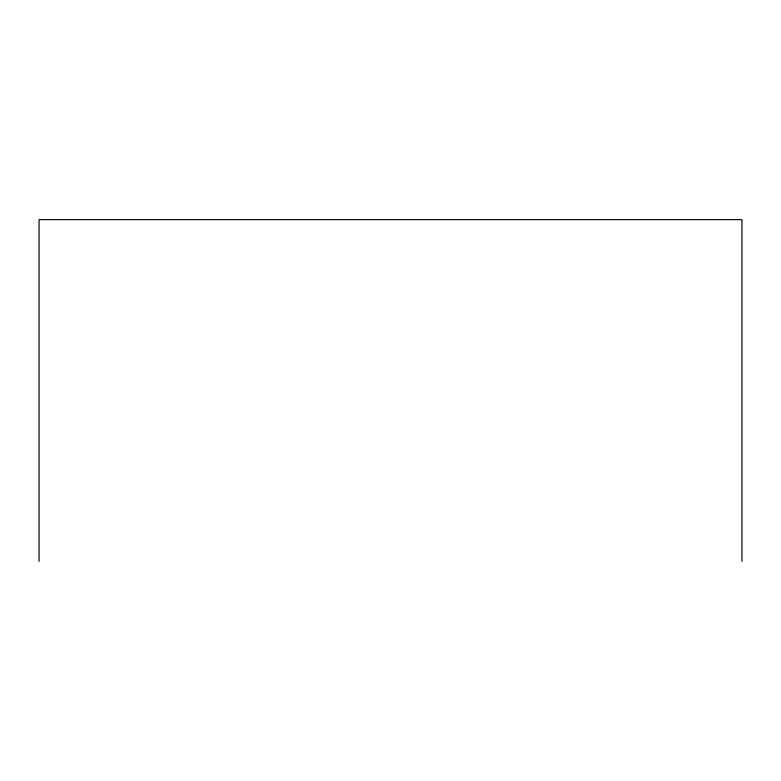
<?xml version="1.0" encoding="UTF-8"?>
<svg xmlns="http://www.w3.org/2000/svg" width="781" height="781" viewBox="0 0 781 781"><rect width="100%" height="100%" fill="white"/><g stroke="black" fill="none" stroke-linecap="round" stroke-linejoin="round"><path stroke-width="1.17" d="M741.95 561.354L741.95 219.646L39.05 219.646L39.05 561.354"/></g></svg>
